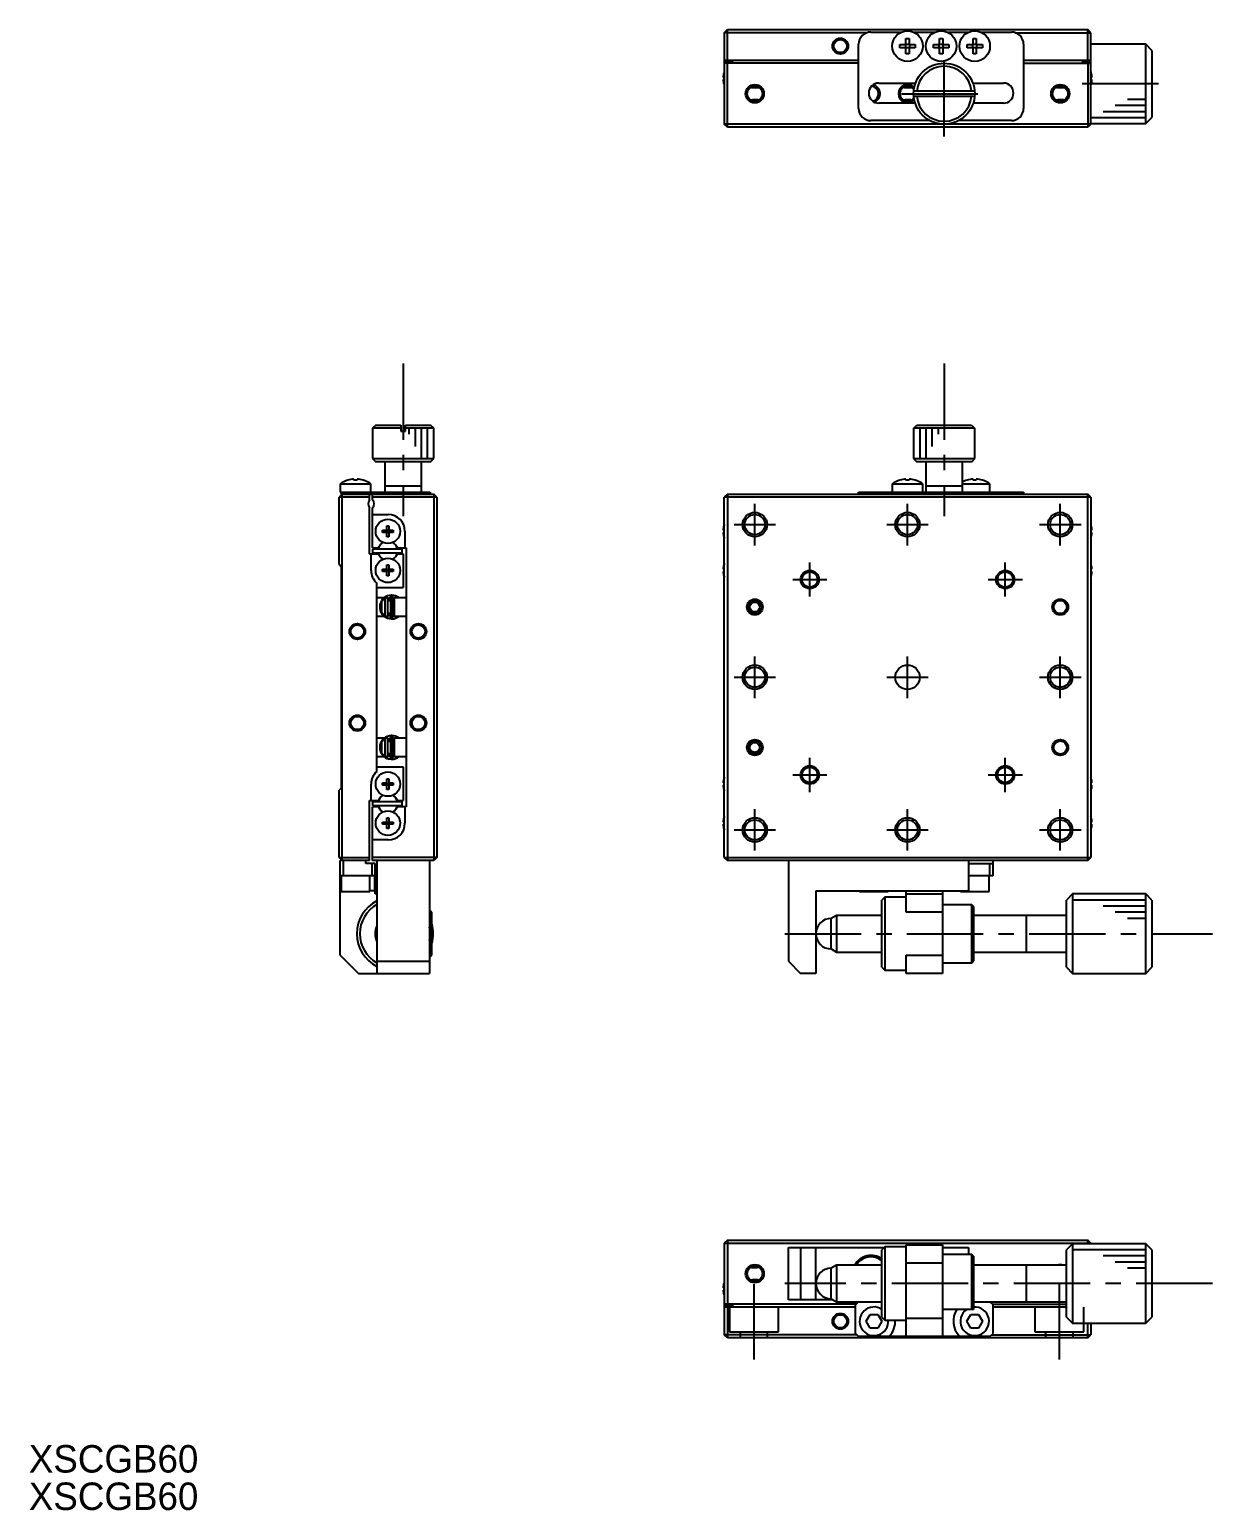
# Model space of a CAD drawing. Extents: x 20 to 388, y -4 to 238.
# Drawn here: x 20.2 to 213.8, y -4.3 to 238.2 of the extents above; entities that cross this region are included whole.
import ezdxf

# ---------------------------------------------------------------- set-up
doc = ezdxf.new("R2010")
doc.units = 0
doc.header["$LTSCALE"] = 10
doc.linetypes.add('CENTER', pattern=[2, 1.25, -0.25, 0.25, -0.25])
doc.linetypes.add('DASHED', pattern=[3.5, 2, -1.5])
doc.layers.get('0').update_dxf_attribs({"linetype": 'CONTINUOUS'})
doc.layers.add('CENTER', color=1, linetype='CENTER')
doc.styles.get("Standard").update_dxf_attribs({"font": 'FGP教科書体NT-M'})

msp = doc.modelspace()

# ---------------------------------------------------------------- linework, layer by layer
at = {"color": 7, "linetype": 'CONTINUOUS'}
for p, q in [((133.943176, 237.686836), (134.443176, 238.186836)), ((133.943176, 237.686836), (133.943176, 222.686836)), ((157.318677, 237.686836), (133.943176, 237.686836)), ((134.443176, 238.186836), (193.443176, 238.186836)), ((134.443176, 233.186836), (134.443176, 238.186836)), ((157.943176, 237.786836), (162.963381, 237.786836)), ((164.922972, 237.786836), (168.463381, 237.786836)), ((170.422972, 237.786836), (173.963381, 237.786836)), ((175.922972, 237.786836), (180.943176, 237.786836)), ((181.567676, 237.686836), (193.943176, 237.686836)), ((193.943176, 237.686836), (193.443176, 238.186836)), ((193.443176, 233.186836), (193.443176, 238.186836)), ((193.943176, 222.686836), (193.943176, 237.686836)), ((155.943176, 225.286836), (155.943176, 235.786836)), ((162.684587, 235.226836), (162.684587, 235.746836)), ((162.684587, 235.746836), (163.683176, 235.746836)), ((163.641801, 235.226836), (163.641801, 235.746836)), ((163.683176, 236.745425), (164.203176, 236.745425)), ((163.683176, 235.746836), (163.683176, 236.745425)), ((163.683176, 235.788211), (164.203176, 235.788211)), ((164.203176, 236.745425), (164.203176, 235.746836)), ((164.203176, 235.746836), (165.201766, 235.746836)), ((164.244551, 235.746836), (164.244551, 235.226836)), ((165.201766, 235.746836), (165.201766, 235.226836)), ((168.184587, 235.226836), (168.184587, 235.746836)), ((168.184587, 235.746836), (169.183176, 235.746836)), ((169.141801, 235.226836), (169.141801, 235.746836)), ((169.183176, 236.745425), (169.703176, 236.745425)), ((169.183176, 235.746836), (169.183176, 236.745425)), ((169.183176, 235.788211), (169.703176, 235.788211)), ((169.703176, 236.745425), (169.703176, 235.746836)), ((169.703176, 235.746836), (170.701766, 235.746836)), ((169.744551, 235.746836), (169.744551, 235.226836)), ((170.701766, 235.746836), (170.701766, 235.226836)), ((173.684587, 235.226836), (173.684587, 235.746836)), ((173.684587, 235.746836), (174.683176, 235.746836)), ((174.641801, 235.226836), (174.641801, 235.746836)), ((174.683176, 236.745425), (175.203176, 236.745425)), ((174.683176, 235.746836), (174.683176, 236.745425)), ((174.683176, 235.788211), (175.203176, 235.788211)), ((175.203176, 236.745425), (175.203176, 235.746836)), ((175.203176, 235.746836), (176.201766, 235.746836)), ((175.244551, 235.746836), (175.244551, 235.226836)), ((176.201766, 235.746836), (176.201766, 235.226836)), ((182.943176, 235.786836), (182.943176, 225.286836)), ((202.943176, 235.786836), (193.943176, 235.786836)), ((203.943176, 234.786836), (202.943176, 235.786836)), ((202.943176, 222.786836), (202.943176, 235.786836)), ((133.943176, 233.186836), (155.943176, 233.186836)), ((135.343176, 232.936836), (133.943176, 232.936836)), ((135.343176, 232.936836), (135.343176, 232.686836)), ((163.683176, 235.226836), (162.684587, 235.226836)), ((163.683176, 234.228246), (163.683176, 235.226836)), ((164.203176, 235.185461), (163.683176, 235.185461)), ((164.203176, 234.228246), (163.683176, 234.228246)), ((164.203176, 235.226836), (164.203176, 234.228246)), ((165.201766, 235.226836), (164.203176, 235.226836)), ((169.183176, 235.226836), (168.184587, 235.226836)), ((169.183176, 234.228246), (169.183176, 235.226836)), ((169.703176, 235.185461), (169.183176, 235.185461)), ((169.703176, 234.228246), (169.183176, 234.228246)), ((169.703176, 235.226836), (169.703176, 234.228246)), ((170.701766, 235.226836), (169.703176, 235.226836)), ((174.683176, 235.226836), (173.684587, 235.226836)), ((174.683176, 234.228246), (174.683176, 235.226836)), ((175.203176, 235.185461), (174.683176, 235.185461)), ((175.203176, 234.228246), (174.683176, 234.228246)), ((175.203176, 235.226836), (175.203176, 234.228246)), ((176.201766, 235.226836), (175.203176, 235.226836)), ((182.943176, 233.186836), (193.943176, 233.186836)), ((193.943176, 232.936836), (192.543176, 232.936836)), ((192.543176, 232.936836), (192.543176, 232.686836)), ((203.943176, 234.786836), (203.943176, 223.786836)), ((133.869032, 231.075452), (133.873655, 231.073197)), ((155.943176, 232.686836), (133.943176, 232.686836)), ((134.443176, 222.186836), (134.443176, 232.686836)), ((182.943176, 232.686836), (193.943176, 232.686836)), ((193.443176, 232.686836), (193.443176, 222.186836)), ((194.012698, 231.073197), (194.01732, 231.075452)), ((133.753317, 230.366836), (133.873655, 230.366836)), ((133.873655, 230.006836), (133.753317, 230.006836)), ((133.873655, 229.300474), (133.869032, 229.29822)), ((133.873655, 230.366836), (133.873655, 230.006836)), ((138.398173, 228.700165), (138.25579, 228.730867)), ((159.243176, 229.436836), (165.259428, 229.436836)), ((163.398173, 228.700165), (163.25579, 228.730867)), ((174.927151, 228.086836), (164.959202, 228.086836)), ((174.626925, 229.436836), (179.643176, 229.436836)), ((188.398173, 228.700165), (188.25579, 228.730867)), ((194.012698, 230.366836), (194.133035, 230.366836)), ((194.012698, 230.006836), (194.012698, 230.366836)), ((194.133035, 230.006836), (194.012698, 230.006836)), ((194.01732, 229.29822), (194.012698, 229.300474)), ((139.48818, 226.673507), (139.630563, 226.642805)), ((165.189494, 226.136836), (159.243176, 226.136836)), ((164.48818, 226.673507), (164.630563, 226.642805)), ((164.959202, 227.286836), (174.927151, 227.286836)), ((179.643176, 226.136836), (174.696859, 226.136836)), ((189.48818, 226.673507), (189.630563, 226.642805)), ((167.568308, 223.286836), (157.943176, 223.286836)), ((180.943176, 223.286836), (172.318045, 223.286836)), ((202.943176, 222.786836), (203.943176, 223.786836)), ((134.443176, 222.186836), (133.943176, 222.686836)), ((193.943176, 222.686836), (133.943176, 222.686836)), ((193.443176, 222.186836), (134.443176, 222.186836)), ((193.943176, 222.686836), (193.443176, 222.186836)), ((193.943176, 222.786836), (202.943176, 222.786836)), ((76.873107, 173.420011), (76.373107, 172.920011)), ((80.973107, 172.920011), (76.373107, 172.920011)), ((76.373107, 172.920011), (76.373107, 167.920011)), ((76.873107, 173.420011), (80.973107, 173.420011)), ((80.973107, 173.420011), (80.973107, 172.420011)), ((80.973107, 172.420011), (81.773107, 172.420011)), ((81.773107, 173.420011), (85.873107, 173.420011)), ((81.773107, 172.420011), (81.773107, 173.420011)), ((86.373107, 172.920011), (81.773107, 172.920011)), ((86.373107, 172.920011), (85.873107, 173.420011)), ((86.373107, 167.920011), (86.373107, 172.920011)), ((164.943176, 172.420011), (164.959202, 172.420011)), ((164.943176, 172.420011), (164.943176, 167.920011)), ((164.959202, 172.920011), (165.460989, 173.420011)), ((164.959202, 172.420011), (164.959202, 172.920011)), ((174.927151, 172.920011), (164.959202, 172.920011)), ((165.460989, 173.420011), (174.425363, 173.420011)), ((174.425363, 173.420011), (174.927151, 172.920011)), ((174.927151, 172.920011), (174.927151, 172.420011)), ((174.927151, 172.420011), (174.943176, 172.420011)), ((174.943176, 167.920011), (174.943176, 172.420011)), ((76.373107, 167.920011), (86.373107, 167.920011)), ((76.373107, 167.920011), (76.873107, 167.420011)), ((85.873107, 167.420011), (76.873107, 167.420011)), ((78.373107, 167.420011), (78.373107, 162.420011)), ((84.373107, 162.420011), (84.373107, 167.420011)), ((85.873107, 167.420011), (86.373107, 167.920011)), ((164.943176, 167.920011), (174.943176, 167.920011)), ((164.943176, 167.920011), (165.443176, 167.420011)), ((174.443176, 167.420011), (165.443176, 167.420011)), ((166.943176, 167.420011), (166.943176, 162.420011)), ((172.943176, 162.420011), (172.943176, 167.420011)), ((174.443176, 167.420011), (174.943176, 167.920011)), ((71.073107, 163.811668), (76.073107, 163.811668)), ((71.073107, 163.811668), (71.073107, 162.420011)), ((72.314517, 164.382591), (72.311174, 164.389446)), ((73.313107, 164.382591), (73.313107, 164.554963)), ((73.833107, 164.382591), (73.313107, 164.382591)), ((73.833107, 164.554963), (73.833107, 164.382591)), ((74.835039, 164.389446), (74.831696, 164.382591)), ((76.073107, 162.420011), (76.073107, 163.811668)), ((84.373107, 163.420011), (78.373107, 163.420011)), ((161.443176, 163.811668), (166.443176, 163.811668)), ((161.443176, 163.811668), (161.443176, 162.420011)), ((162.684587, 164.382591), (162.681243, 164.389446)), ((163.683176, 164.382591), (163.683176, 164.554963)), ((164.203176, 164.382591), (163.683176, 164.382591)), ((164.203176, 164.554963), (164.203176, 164.382591)), ((165.205109, 164.389446), (165.201766, 164.382591)), ((166.443176, 162.420011), (166.443176, 163.811668)), ((172.943176, 163.420011), (166.943176, 163.420011)), ((172.943176, 163.811668), (177.443176, 163.811668)), ((173.684587, 164.382591), (173.681243, 164.389446)), ((174.683176, 164.382591), (174.683176, 164.554963)), ((175.203176, 164.382591), (174.683176, 164.382591)), ((175.203176, 164.554963), (175.203176, 164.382591)), ((176.205109, 164.389446), (176.201766, 164.382591)), ((177.443176, 162.420011), (177.443176, 163.811668)), ((71.373107, 162.120011), (70.873107, 161.620011)), ((70.873107, 150.620011), (70.873107, 161.620011)), ((75.873107, 161.620011), (70.873107, 161.620011)), ((71.073107, 162.420011), (85.773107, 162.420011)), ((71.273107, 162.120011), (71.273107, 162.420011)), ((71.273107, 162.120011), (86.373107, 162.120011)), ((71.373107, 102.120011), (71.373107, 162.120011)), ((75.873107, 161.181448), (75.873107, 162.120011)), ((76.373107, 161.181448), (76.373107, 162.120011)), ((86.873107, 161.620011), (76.373107, 161.620011)), ((85.773107, 162.420011), (85.773107, 162.120011)), ((86.873107, 161.620011), (86.373107, 162.120011)), ((86.373107, 162.120011), (86.373107, 102.120011)), ((86.873107, 161.620011), (86.873107, 102.620011)), ((134.443176, 162.120011), (133.943176, 161.620011)), ((133.943176, 102.620011), (133.943176, 161.620011)), ((193.943176, 161.620011), (133.943176, 161.620011)), ((134.443176, 162.120011), (193.443176, 162.120011)), ((134.443176, 162.120011), (134.443176, 102.120011)), ((155.943176, 162.120011), (155.943176, 162.420011)), ((155.943176, 162.420011), (182.943176, 162.420011)), ((182.943176, 162.420011), (182.943176, 162.120011)), ((193.943176, 161.620011), (193.443176, 162.120011)), ((193.443176, 102.120011), (193.443176, 162.120011)), ((193.943176, 161.620011), (193.943176, 102.620011)), ((75.873107, 152.320011), (75.873107, 159.858573)), ((76.373107, 153.320011), (76.373107, 159.858573)), ((76.373107, 158.770011), (78.923107, 158.770011)), ((77.986745, 156.200011), (78.693107, 156.200011)), ((77.986745, 155.840011), (77.986745, 156.200011)), ((78.693107, 155.840011), (77.986745, 155.840011)), ((78.693107, 156.906372), (79.053107, 156.906372)), ((78.693107, 156.200011), (78.693107, 156.906372)), ((78.703479, 156.189638), (78.693107, 156.200011)), ((78.703479, 155.850383), (78.693107, 155.840011)), ((78.693107, 155.133649), (78.693107, 155.840011)), ((78.703479, 156.189638), (79.042734, 156.189638)), ((78.703479, 155.850383), (78.703479, 156.189638)), ((79.042734, 155.850383), (78.703479, 155.850383)), ((79.042734, 156.189638), (79.053107, 156.200011)), ((79.042734, 156.189638), (79.042734, 155.850383)), ((79.042734, 155.850383), (79.053107, 155.840011)), ((79.053107, 156.906372), (79.053107, 156.200011)), ((79.053107, 156.200011), (79.759468, 156.200011)), ((79.759468, 155.840011), (79.053107, 155.840011)), ((79.053107, 155.840011), (79.053107, 155.133649)), ((79.759468, 156.200011), (79.759468, 155.840011)), ((81.673107, 156.020011), (81.673107, 153.320011)), ((133.753317, 156.200011), (133.873655, 156.200011)), ((133.873655, 155.840011), (133.753317, 155.840011)), ((133.869032, 156.908626), (133.873655, 156.906372)), ((133.873655, 156.200011), (133.873655, 155.840011)), ((194.012698, 156.906372), (194.01732, 156.908626)), ((194.012698, 155.840011), (194.012698, 156.200011)), ((194.012698, 156.200011), (194.133035, 156.200011)), ((194.133035, 155.840011), (194.012698, 155.840011)), ((76.373107, 153.320011), (77.322301, 153.320011)), ((81.173107, 153.120011), (76.373107, 153.120011)), ((76.373107, 153.120011), (76.373107, 152.520011)), ((77.322301, 153.320011), (77.472467, 153.580106)), ((79.053107, 155.133649), (78.693107, 155.133649)), ((80.273746, 153.580106), (80.423912, 153.320011)), ((80.423912, 153.320011), (81.873107, 153.320011)), ((81.173107, 153.120011), (81.173107, 152.520011)), ((81.873107, 153.320011), (81.873107, 110.920011)), ((133.873655, 155.133649), (133.869032, 155.131395)), ((194.01732, 155.131395), (194.012698, 155.133649)), ((70.873107, 150.620011), (71.223107, 150.270011)), ((75.873107, 152.320011), (77.322301, 152.320011)), ((76.123107, 149.620011), (76.123107, 152.320011)), ((76.373107, 152.520011), (81.173107, 152.520011)), ((77.472467, 152.059915), (77.322301, 152.320011)), ((78.693107, 150.506372), (79.053107, 150.506372)), ((78.693107, 149.800011), (78.693107, 150.506372)), ((79.053107, 150.506372), (79.053107, 149.800011)), ((80.423912, 152.320011), (80.273746, 152.059915)), ((80.423912, 152.320011), (81.373107, 152.320011)), ((81.373107, 152.320011), (81.373107, 146.820011)), ((133.869032, 150.508626), (133.873655, 150.506372)), ((194.012698, 150.506372), (194.01732, 150.508626)), ((71.223107, 150.270011), (71.223107, 113.970011)), ((77.986745, 149.800011), (78.693107, 149.800011)), ((77.986745, 149.440011), (77.986745, 149.800011)), ((78.693107, 149.440011), (77.986745, 149.440011)), ((78.703479, 149.789638), (78.693107, 149.800011)), ((78.703479, 149.450383), (78.693107, 149.440011)), ((78.693107, 148.733649), (78.693107, 149.440011)), ((79.053107, 148.733649), (78.693107, 148.733649)), ((78.703479, 149.789638), (79.042734, 149.789638)), ((78.703479, 149.450383), (78.703479, 149.789638)), ((79.042734, 149.450383), (78.703479, 149.450383)), ((79.042734, 149.789638), (79.053107, 149.800011)), ((79.042734, 149.789638), (79.042734, 149.450383)), ((79.042734, 149.450383), (79.053107, 149.440011)), ((79.053107, 149.800011), (79.759468, 149.800011)), ((79.759468, 149.440011), (79.053107, 149.440011)), ((79.053107, 149.440011), (79.053107, 148.733649)), ((79.759468, 149.800011), (79.759468, 149.440011)), ((133.753317, 149.800011), (133.873655, 149.800011)), ((133.873655, 149.440011), (133.753317, 149.440011)), ((133.873655, 148.733649), (133.869032, 148.731395)), ((133.873655, 149.800011), (133.873655, 149.440011)), ((194.012698, 149.440011), (194.012698, 149.800011)), ((194.012698, 149.800011), (194.133035, 149.800011)), ((194.133035, 149.440011), (194.012698, 149.440011)), ((194.01732, 148.731395), (194.012698, 148.733649)), ((77.073107, 116.699073), (77.073107, 147.540948)), ((77.073107, 146.820011), (81.373107, 146.820011)), ((78.236861, 145.120011), (77.073107, 145.120011)), ((77.873107, 144.536526), (78.373107, 145.065694)), ((77.873107, 142.703495), (77.873107, 144.536526)), ((78.873107, 145.120011), (78.373107, 145.120011)), ((78.373107, 145.120011), (78.373107, 142.120011)), ((78.70902, 145.407592), (78.691029, 145.399792)), ((78.703268, 145.40423), (78.699919, 145.403673)), ((78.765461, 145.429832), (78.708575, 145.40845)), ((78.861811, 145.049816), (78.876356, 145.055582)), ((78.872949, 145.05522), (79.278064, 145.163699)), ((78.873107, 142.120011), (78.873107, 145.120011)), ((79.278107, 144.620011), (78.873107, 144.620011)), ((78.876356, 145.055582), (78.890617, 145.060397)), ((78.890617, 145.060397), (78.90511, 145.064483)), ((78.90511, 145.064483), (78.919796, 145.067826)), ((78.919796, 145.067826), (78.934638, 145.070417)), ((78.934638, 145.070417), (78.949597, 145.072247)), ((78.949597, 145.072247), (78.964633, 145.073311)), ((78.964633, 145.073311), (78.979707, 145.073605)), ((78.979707, 145.073605), (78.994779, 145.073128)), ((78.994779, 145.073128), (79.009809, 145.071882)), ((79.009809, 145.071882), (79.024757, 145.069869)), ((79.024757, 145.069869), (79.039583, 145.067096)), ((79.039583, 145.067096), (79.054249, 145.06357)), ((79.054249, 145.06357), (79.068717, 145.059302)), ((79.068717, 145.059302), (79.082948, 145.054304)), ((79.073107, 144.620011), (79.073107, 145.058195)), ((79.082948, 145.054304), (79.096906, 145.04859)), ((79.096906, 145.04859), (79.110555, 145.042178)), ((79.110555, 145.042178), (79.12386, 145.035084)), ((79.12386, 145.035084), (79.136789, 145.02733)), ((79.136789, 145.02733), (79.149309, 145.018937)), ((79.149309, 145.018937), (79.161391, 145.009927)), ((79.161391, 145.009927), (79.173003, 145.000326)), ((79.173003, 145.000326), (79.18412, 144.99016)), ((79.18412, 144.99016), (79.194715, 144.979455)), ((79.194715, 144.979455), (79.204763, 144.968239)), ((79.204763, 144.968239), (79.214242, 144.956542)), ((79.214242, 144.956542), (79.22313, 144.944394)), ((79.22313, 144.944394), (79.231407, 144.931825)), ((79.231407, 144.931825), (79.239054, 144.918867)), ((79.239054, 144.918867), (79.246056, 144.905553)), ((79.246056, 144.905553), (79.252397, 144.891914)), ((79.252397, 144.891914), (79.258064, 144.877984)), ((79.258064, 144.877984), (79.263044, 144.863798)), ((79.263044, 144.863798), (79.267327, 144.849388)), ((79.267327, 144.849388), (79.270904, 144.83479)), ((79.270904, 144.83479), (79.273768, 144.820038)), ((79.273768, 144.820038), (79.275913, 144.805166)), ((79.275913, 144.805166), (79.277335, 144.790211)), ((79.277335, 144.790211), (79.278031, 144.775206)), ((79.278031, 144.775206), (79.278107, 144.768511)), ((79.278107, 145.370011), (79.278107, 141.870011)), ((79.668107, 141.870011), (79.668107, 145.370011)), ((79.873107, 144.620011), (79.668107, 144.620011)), ((79.668162, 145.163376), (79.873353, 145.123379)), ((79.873107, 145.120011), (79.873107, 142.120011)), ((81.873107, 145.120011), (79.873107, 145.120011)), ((79.873353, 145.123379), (79.88554, 145.120096)), ((77.073107, 142.120011), (78.236491, 142.120011)), ((78.373107, 142.174327), (77.873107, 142.703495)), ((78.373107, 142.120011), (78.873107, 142.120011)), ((78.679415, 141.845381), (78.700289, 141.836199)), ((78.699709, 141.836392), (78.767411, 142.05981)), ((78.70519, 141.847558), (78.704986, 141.842014)), ((78.704986, 141.842014), (78.705315, 141.837592)), ((78.705927, 141.85419), (78.70519, 141.847558)), ((78.705315, 141.837592), (78.705807, 141.83536)), ((78.705807, 141.83536), (78.707846, 141.831994)), ((78.70719, 141.861863), (78.705927, 141.85419)), ((78.708973, 141.870528), (78.70719, 141.861863)), ((78.707846, 141.831994), (78.708575, 141.831571)), ((78.708575, 141.831571), (78.738742, 141.819517)), ((78.711263, 141.880126), (78.708973, 141.870528)), ((78.714044, 141.890595), (78.711263, 141.880126)), ((78.717299, 141.901863), (78.714044, 141.890595)), ((78.721005, 141.913857), (78.717299, 141.901863)), ((78.725139, 141.926496), (78.721005, 141.913857)), ((78.729671, 141.939697), (78.725139, 141.926496)), ((78.734574, 141.953371), (78.729671, 141.939697)), ((78.739813, 141.967428), (78.734574, 141.953371)), ((78.738742, 141.819517), (78.771162, 141.808358)), ((78.745353, 141.981774), (78.739813, 141.967428)), ((78.751159, 141.996313), (78.745353, 141.981774)), ((78.757191, 142.01095), (78.751159, 141.996313)), ((78.76341, 142.025586), (78.757191, 142.01095)), ((78.75806, 141.812314), (79.445514, 141.676355)), ((78.769773, 142.040124), (78.76341, 142.025586)), ((78.767411, 142.05981), (78.797601, 142.120012)), ((78.776239, 142.054468), (78.769773, 142.040124)), ((78.771162, 141.808358), (78.804089, 141.798835)), ((78.782765, 142.068522), (78.776239, 142.054468)), ((78.789306, 142.082192), (78.782765, 142.068522)), ((78.79582, 142.095388), (78.789306, 142.082192)), ((78.802264, 142.108023), (78.79582, 142.095388)), ((78.808594, 142.120011), (78.802264, 142.108023)), ((78.804089, 141.798835), (78.83744, 141.790972)), ((78.83744, 141.790972), (78.871135, 141.784787)), ((78.859756, 142.190045), (78.847467, 142.195372)), ((78.870132, 142.186798), (78.861811, 142.190205)), ((78.884311, 142.181654), (78.870132, 142.186798)), ((78.871135, 141.784787), (78.90509, 141.780294)), ((78.873107, 142.620011), (79.278107, 142.620011)), ((78.898734, 142.177237), (78.884311, 142.181654)), ((78.913364, 142.173562), (78.898734, 142.177237)), ((78.90509, 141.780294), (78.939222, 141.777505)), ((78.928161, 142.170639), (78.913364, 142.173562)), ((78.943086, 142.168475), (78.928161, 142.170639)), ((78.939222, 141.777505), (78.973448, 141.776425)), ((78.958101, 142.167077), (78.943086, 142.168475)), ((78.973166, 142.166449), (78.958101, 142.167077)), ((78.988239, 142.166591), (78.973166, 142.166449)), ((78.973448, 141.776425), (79.007684, 141.777057)), ((79.003283, 142.167503), (78.988239, 142.166591)), ((79.018256, 142.169181), (79.003283, 142.167503)), ((79.007684, 141.777057), (79.041847, 141.7794)), ((79.03312, 142.17162), (79.018256, 142.169181)), ((79.047836, 142.174812), (79.03312, 142.17162)), ((79.041847, 141.7794), (79.075853, 141.783447)), ((79.062366, 142.178747), (79.047836, 142.174812)), ((79.076673, 142.183413), (79.062366, 142.178747)), ((79.073107, 142.181816), (79.073107, 142.620011)), ((79.075853, 141.783447), (79.109619, 141.789189)), ((79.09072, 142.188797), (79.076673, 142.183413)), ((79.104473, 142.194882), (79.09072, 142.188797)), ((79.117897, 142.201651), (79.104473, 142.194882)), ((79.109619, 141.789189), (79.143063, 141.796611)), ((79.13096, 142.209085), (79.117897, 142.201651)), ((79.143629, 142.217163), (79.13096, 142.209085)), ((79.143063, 141.796611), (79.176103, 141.805697)), ((79.155875, 142.225863), (79.143629, 142.217163)), ((79.167668, 142.235162), (79.155875, 142.225863)), ((79.178981, 142.245035), (79.167668, 142.235162)), ((79.176103, 141.805697), (79.208658, 141.816424)), ((79.189788, 142.255455), (79.178981, 142.245035)), ((79.200064, 142.266397), (79.189788, 142.255455)), ((79.209785, 142.277831), (79.200064, 142.266397)), ((79.208658, 141.816424), (79.240648, 141.828766)), ((79.21893, 142.28973), (79.209785, 142.277831)), ((79.227479, 142.302064), (79.21893, 142.28973)), ((79.235412, 142.314801), (79.227479, 142.302064)), ((79.242712, 142.327912), (79.235412, 142.314801)), ((79.240648, 141.828766), (79.271995, 141.842694)), ((79.249363, 142.341363), (79.242712, 142.327912)), ((79.255351, 142.355124), (79.249363, 142.341363)), ((79.260662, 142.369161), (79.255351, 142.355124)), ((79.265284, 142.38344), (79.260662, 142.369161)), ((79.269209, 142.397928), (79.265284, 142.38344)), ((79.272426, 142.412592), (79.269209, 142.397928)), ((79.271995, 141.842694), (79.279654, 141.846386)), ((79.274929, 142.427395), (79.272426, 142.412592)), ((79.276713, 142.442305), (79.274929, 142.427395)), ((79.277773, 142.457284), (79.276713, 142.442305)), ((79.278107, 142.47151), (79.277773, 142.457284)), ((79.668107, 142.620011), (79.873107, 142.620011)), ((79.884697, 142.11888), (79.66813, 142.076328)), ((79.873107, 142.120011), (81.873107, 142.120011)), ((78.236861, 122.120011), (77.073107, 122.120011)), ((77.873107, 121.536526), (78.373107, 122.065694)), ((77.873107, 119.703495), (77.873107, 121.536526)), ((78.873107, 122.120011), (78.373107, 122.120011)), ((78.373107, 122.120011), (78.373107, 119.120011)), ((78.70902, 122.407592), (78.691029, 122.399792)), ((78.703268, 122.40423), (78.699919, 122.403673)), ((78.765461, 122.429832), (78.708575, 122.40845)), ((78.861811, 122.049816), (78.876356, 122.055582)), ((78.872949, 122.05522), (79.278064, 122.163699)), ((78.873107, 119.120011), (78.873107, 122.120011)), ((79.278107, 121.620011), (78.873107, 121.620011)), ((78.876356, 122.055582), (78.890617, 122.060397)), ((78.890617, 122.060397), (78.90511, 122.064483)), ((78.90511, 122.064483), (78.919796, 122.067826)), ((78.919796, 122.067826), (78.934638, 122.070417)), ((78.934638, 122.070417), (78.949597, 122.072247)), ((78.949597, 122.072247), (78.964633, 122.073311)), ((78.964633, 122.073311), (78.979707, 122.073605)), ((78.979707, 122.073605), (78.994779, 122.073128)), ((78.994779, 122.073128), (79.009809, 122.071882)), ((79.009809, 122.071882), (79.024757, 122.069869)), ((79.024757, 122.069869), (79.039583, 122.067096)), ((79.039583, 122.067096), (79.054249, 122.06357)), ((79.054249, 122.06357), (79.068717, 122.059302)), ((79.068717, 122.059302), (79.082948, 122.054304)), ((79.073107, 121.620011), (79.073107, 122.058195)), ((79.082948, 122.054304), (79.096906, 122.04859)), ((79.096906, 122.04859), (79.110555, 122.042178)), ((79.110555, 122.042178), (79.12386, 122.035084)), ((79.12386, 122.035084), (79.136789, 122.02733)), ((79.136789, 122.02733), (79.149309, 122.018937)), ((79.149309, 122.018937), (79.161391, 122.009927)), ((79.161391, 122.009927), (79.173003, 122.000326)), ((79.173003, 122.000326), (79.18412, 121.99016)), ((79.18412, 121.99016), (79.194715, 121.979455)), ((79.194715, 121.979455), (79.204763, 121.968239)), ((79.204763, 121.968239), (79.214242, 121.956542)), ((79.214242, 121.956542), (79.22313, 121.944394)), ((79.22313, 121.944394), (79.231407, 121.931825)), ((79.231407, 121.931825), (79.239054, 121.918867)), ((79.239054, 121.918867), (79.246056, 121.905553)), ((79.246056, 121.905553), (79.252397, 121.891914)), ((79.252397, 121.891914), (79.258064, 121.877984)), ((79.258064, 121.877984), (79.263044, 121.863798)), ((79.263044, 121.863798), (79.267327, 121.849388)), ((79.267327, 121.849388), (79.270904, 121.83479)), ((79.270904, 121.83479), (79.273768, 121.820038)), ((79.273768, 121.820038), (79.275913, 121.805166)), ((79.275913, 121.805166), (79.277335, 121.790211)), ((79.277335, 121.790211), (79.278031, 121.775206)), ((79.278031, 121.775206), (79.278107, 121.768511)), ((79.278107, 122.370011), (79.278107, 118.870011)), ((79.668107, 118.870011), (79.668107, 122.370011)), ((79.873107, 121.620011), (79.668107, 121.620011)), ((79.668162, 122.163376), (79.873353, 122.123379)), ((79.873107, 122.120011), (79.873107, 119.120011)), ((81.873107, 122.120011), (79.873107, 122.120011)), ((79.873353, 122.123379), (79.88554, 122.120096)), ((77.073107, 119.120011), (78.236491, 119.120011)), ((78.373107, 119.174327), (77.873107, 119.703495)), ((78.373107, 119.120011), (78.873107, 119.120011)), ((78.679415, 118.845381), (78.706409, 118.833564)), ((78.699709, 118.836392), (78.767411, 119.05981)), ((78.70519, 118.847558), (78.704986, 118.842014)), ((78.704986, 118.842014), (78.705315, 118.837592)), ((78.705927, 118.85419), (78.70519, 118.847558)), ((78.705315, 118.837592), (78.705807, 118.83536)), ((78.705807, 118.83536), (78.707846, 118.831994)), ((78.70719, 118.861863), (78.705927, 118.85419)), ((78.708973, 118.870528), (78.70719, 118.861863)), ((78.711263, 118.880126), (78.708973, 118.870528)), ((78.714044, 118.890595), (78.711263, 118.880126)), ((78.717299, 118.901863), (78.714044, 118.890595)), ((78.721005, 118.913857), (78.717299, 118.901863)), ((78.725139, 118.926496), (78.721005, 118.913857)), ((78.729671, 118.939697), (78.725139, 118.926496)), ((78.734574, 118.953371), (78.729671, 118.939697)), ((78.739813, 118.967428), (78.734574, 118.953371)), ((78.745353, 118.981774), (78.739813, 118.967428)), ((78.751159, 118.996313), (78.745353, 118.981774)), ((78.757191, 119.01095), (78.751159, 118.996313)), ((78.76341, 119.025586), (78.757191, 119.01095)), ((78.769773, 119.040124), (78.76341, 119.025586)), ((78.767411, 119.05981), (78.797601, 119.120012)), ((78.776239, 119.054468), (78.769773, 119.040124)), ((78.782765, 119.068522), (78.776239, 119.054468)), ((78.789306, 119.082192), (78.782765, 119.068522)), ((78.79582, 119.095388), (78.789306, 119.082192)), ((78.802264, 119.108023), (78.79582, 119.095388)), ((78.808594, 119.120011), (78.802264, 119.108023)), ((78.859756, 119.190045), (78.847467, 119.195372)), ((78.870132, 119.186798), (78.861811, 119.190205)), ((78.884311, 119.181654), (78.870132, 119.186798)), ((78.873107, 119.620011), (79.278107, 119.620011)), ((78.898734, 119.177237), (78.884311, 119.181654)), ((78.913364, 119.173562), (78.898734, 119.177237)), ((78.928161, 119.170639), (78.913364, 119.173562)), ((78.943086, 119.168475), (78.928161, 119.170639)), ((78.958101, 119.167077), (78.943086, 119.168475)), ((78.973166, 119.166449), (78.958101, 119.167077)), ((78.988239, 119.166591), (78.973166, 119.166449)), ((79.003283, 119.167503), (78.988239, 119.166591)), ((79.018256, 119.169181), (79.003283, 119.167503)), ((79.03312, 119.17162), (79.018256, 119.169181)), ((79.047836, 119.174812), (79.03312, 119.17162)), ((79.062366, 119.178747), (79.047836, 119.174812)), ((79.076673, 119.183413), (79.062366, 119.178747)), ((79.073107, 119.181816), (79.073107, 119.620011)), ((79.09072, 119.188797), (79.076673, 119.183413)), ((79.104473, 119.194882), (79.09072, 119.188797)), ((79.117897, 119.201651), (79.104473, 119.194882)), ((79.13096, 119.209085), (79.117897, 119.201651)), ((79.143629, 119.217163), (79.13096, 119.209085)), ((79.155875, 119.225863), (79.143629, 119.217163)), ((79.167668, 119.235162), (79.155875, 119.225863)), ((79.178981, 119.245035), (79.167668, 119.235162)), ((79.189788, 119.255455), (79.178981, 119.245035)), ((79.200064, 119.266397), (79.189788, 119.255455)), ((79.209785, 119.277831), (79.200064, 119.266397)), ((79.21893, 119.28973), (79.209785, 119.277831)), ((79.227479, 119.302064), (79.21893, 119.28973)), ((79.235412, 119.314801), (79.227479, 119.302064)), ((79.242712, 119.327912), (79.235412, 119.314801)), ((79.240648, 118.828766), (79.271995, 118.842694)), ((79.249363, 119.341363), (79.242712, 119.327912)), ((79.255351, 119.355124), (79.249363, 119.341363)), ((79.260662, 119.369161), (79.255351, 119.355124)), ((79.265284, 119.38344), (79.260662, 119.369161)), ((79.269209, 119.397928), (79.265284, 119.38344)), ((79.272426, 119.412592), (79.269209, 119.397928)), ((79.271995, 118.842694), (79.279654, 118.846386)), ((79.274929, 119.427395), (79.272426, 119.412592)), ((79.276713, 119.442305), (79.274929, 119.427395)), ((79.277773, 119.457284), (79.276713, 119.442305)), ((79.278107, 119.47151), (79.277773, 119.457284)), ((79.668107, 119.620011), (79.873107, 119.620011)), ((79.884697, 119.11888), (79.66813, 119.076328)), ((79.873107, 119.120011), (81.873107, 119.120011)), ((77.073107, 117.420011), (81.373107, 117.420011)), ((78.707846, 118.831994), (78.708575, 118.831571)), ((78.708575, 118.831571), (78.738742, 118.819517)), ((78.738742, 118.819517), (78.771162, 118.808358)), ((78.75806, 118.812314), (79.445514, 118.676355)), ((78.771162, 118.808358), (78.804089, 118.798835)), ((78.804089, 118.798835), (78.83744, 118.790972)), ((78.83744, 118.790972), (78.871135, 118.784787)), ((78.871135, 118.784787), (78.90509, 118.780294)), ((78.90509, 118.780294), (78.939222, 118.777505)), ((78.939222, 118.777505), (78.973448, 118.776425)), ((78.973448, 118.776425), (79.007684, 118.777057)), ((79.007684, 118.777057), (79.041847, 118.7794)), ((79.041847, 118.7794), (79.075853, 118.783447)), ((79.075853, 118.783447), (79.109619, 118.789189)), ((79.109619, 118.789189), (79.143063, 118.796611)), ((79.143063, 118.796611), (79.176103, 118.805697)), ((79.176103, 118.805697), (79.208658, 118.816424)), ((79.208658, 118.816424), (79.240648, 118.828766)), ((81.373107, 117.420011), (81.373107, 111.920011)), ((76.123107, 111.920011), (76.123107, 114.620011)), ((77.986745, 114.800011), (78.693107, 114.800011)), ((77.986745, 114.440011), (77.986745, 114.800011)), ((78.693107, 114.440011), (77.986745, 114.440011)), ((78.693107, 115.506372), (79.053107, 115.506372)), ((78.693107, 114.800011), (78.693107, 115.506372)), ((78.703479, 114.789638), (78.693107, 114.800011)), ((78.703479, 114.450383), (78.693107, 114.440011)), ((78.693107, 113.733649), (78.693107, 114.440011)), ((78.703479, 114.789638), (79.042734, 114.789638)), ((78.703479, 114.450383), (78.703479, 114.789638)), ((79.042734, 114.450383), (78.703479, 114.450383)), ((79.042734, 114.789638), (79.053107, 114.800011)), ((79.042734, 114.789638), (79.042734, 114.450383)), ((79.042734, 114.450383), (79.053107, 114.440011)), ((79.053107, 115.506372), (79.053107, 114.800011)), ((79.053107, 114.800011), (79.759468, 114.800011)), ((79.759468, 114.440011), (79.053107, 114.440011)), ((79.053107, 114.440011), (79.053107, 113.733649)), ((79.759468, 114.800011), (79.759468, 114.440011)), ((133.753317, 114.800011), (133.873655, 114.800011)), ((133.873655, 114.440011), (133.753317, 114.440011)), ((133.869032, 115.508626), (133.873655, 115.506372)), ((133.873655, 114.800011), (133.873655, 114.440011)), ((194.012698, 115.506372), (194.01732, 115.508626)), ((194.012698, 114.440011), (194.012698, 114.800011)), ((194.012698, 114.800011), (194.133035, 114.800011)), ((194.133035, 114.440011), (194.012698, 114.440011)), ((71.223107, 113.970011), (70.873107, 113.620011)), ((70.873107, 102.620011), (70.873107, 113.620011)), ((75.873107, 111.920011), (77.322301, 111.920011)), ((75.873107, 102.120011), (75.873107, 111.920011)), ((81.173107, 111.720011), (76.373107, 111.720011)), ((76.373107, 111.720011), (76.373107, 111.120011)), ((77.472467, 112.180106), (77.322301, 111.920011)), ((79.053107, 113.733649), (78.693107, 113.733649)), ((80.423912, 111.920011), (80.273746, 112.180106)), ((80.423912, 111.920011), (81.373107, 111.920011)), ((81.173107, 111.720011), (81.173107, 111.120011)), ((133.873655, 113.733649), (133.869032, 113.731395)), ((194.01732, 113.731395), (194.012698, 113.733649)), ((76.373107, 111.120011), (81.173107, 111.120011)), ((77.322301, 110.920011), (76.373107, 110.920011)), ((76.373107, 102.120011), (76.373107, 110.920011)), ((77.322301, 110.920011), (77.472467, 110.659915)), ((80.273746, 110.659915), (80.423912, 110.920011)), ((81.873107, 110.920011), (80.423912, 110.920011)), ((81.673107, 110.920011), (81.673107, 108.220011)), ((77.986745, 108.400011), (78.693107, 108.400011)), ((77.986745, 108.040011), (77.986745, 108.400011)), ((78.693107, 108.040011), (77.986745, 108.040011)), ((78.693107, 109.106372), (79.053107, 109.106372)), ((78.693107, 108.400011), (78.693107, 109.106372)), ((78.703479, 108.389638), (78.693107, 108.400011)), ((78.703479, 108.050383), (78.693107, 108.040011)), ((78.693107, 107.333649), (78.693107, 108.040011)), ((79.053107, 107.333649), (78.693107, 107.333649)), ((78.703479, 108.389638), (79.042734, 108.389638)), ((78.703479, 108.050383), (78.703479, 108.389638)), ((79.042734, 108.050383), (78.703479, 108.050383)), ((79.042734, 108.389638), (79.053107, 108.400011)), ((79.042734, 108.389638), (79.042734, 108.050383)), ((79.042734, 108.050383), (79.053107, 108.040011)), ((79.053107, 109.106372), (79.053107, 108.400011)), ((79.053107, 108.400011), (79.759468, 108.400011)), ((79.759468, 108.040011), (79.053107, 108.040011)), ((79.053107, 108.040011), (79.053107, 107.333649)), ((79.759468, 108.400011), (79.759468, 108.040011)), ((133.753317, 108.400011), (133.873655, 108.400011)), ((133.873655, 108.040011), (133.753317, 108.040011)), ((133.869032, 109.108626), (133.873655, 109.106372)), ((133.873655, 107.333649), (133.869032, 107.331395)), ((133.873655, 108.400011), (133.873655, 108.040011)), ((194.012698, 109.106372), (194.01732, 109.108626)), ((194.012698, 108.040011), (194.012698, 108.400011)), ((194.012698, 108.400011), (194.133035, 108.400011)), ((194.133035, 108.040011), (194.012698, 108.040011)), ((194.01732, 107.331395), (194.012698, 107.333649)), ((78.923107, 105.470011), (76.373107, 105.470011)), ((70.873107, 102.620011), (71.373107, 102.120011)), ((70.873107, 102.620011), (75.873107, 102.620011)), ((75.873107, 102.120011), (71.073107, 102.120011)), ((71.073107, 86.620011), (71.073107, 102.120011)), ((71.573107, 102.120011), (71.573107, 99.620011)), ((75.273107, 101.620011), (75.273107, 102.120011)), ((86.873107, 102.620011), (76.373107, 102.620011)), ((86.373107, 102.120011), (76.373107, 102.120011)), ((77.073107, 102.120011), (77.073107, 83.620011)), ((85.673107, 102.120011), (85.673107, 83.620011)), ((86.873107, 102.620011), (86.373107, 102.120011)), ((133.943176, 102.620011), (134.443176, 102.120011)), ((133.943176, 102.620011), (193.943176, 102.620011)), ((193.443176, 102.120011), (134.443176, 102.120011)), ((144.443176, 102.120011), (144.443176, 85.620011)), ((173.943176, 102.120011), (173.943176, 97.120011)), ((177.943178, 99.620011), (177.943178, 102.120011)), ((193.443176, 102.120011), (193.943176, 102.620011)), ((76.773107, 99.620011), (71.073107, 99.620011)), ((71.142285, 99.620011), (71.142285, 97.120011)), ((71.223107, 99.620011), (71.223107, 97.020011)), ((76.773107, 101.620011), (75.273107, 101.620011)), ((75.923107, 97.020011), (75.923107, 99.620011)), ((76.273107, 99.620011), (76.273107, 101.620011)), ((76.732843, 97.120011), (76.732843, 99.620011)), ((76.773107, 96.620011), (76.773107, 101.620011)), ((173.943176, 101.620011), (177.943178, 101.620011)), ((177.943176, 99.620011), (173.943176, 99.620011)), ((177.293176, 97.020011), (177.293176, 99.620011)), ((177.443176, 99.620011), (177.443176, 101.620011)), ((71.223107, 97.120011), (71.073107, 97.120011)), ((71.223107, 97.020011), (75.923107, 97.020011)), ((76.773107, 97.120011), (75.923107, 97.120011)), ((148.943176, 97.120011), (148.943176, 83.620011)), ((148.943176, 97.120011), (173.943176, 97.120011)), ((156.093176, 97.120011), (156.093176, 97.020011)), ((156.093176, 97.020011), (160.793176, 97.020011)), ((160.793176, 97.020011), (160.793176, 97.120011)), ((163.743176, 93.620011), (163.743176, 97.120011)), ((169.643176, 97.120011), (169.643176, 83.620011)), ((172.593176, 97.120011), (172.593176, 97.020011)), ((172.593176, 97.020011), (177.293176, 97.020011)), ((77.073107, 96.620011), (76.773107, 96.620011)), ((160.243176, 96.120011), (159.743176, 95.620011)), ((159.743176, 84.620011), (159.743176, 95.620011)), ((160.243176, 96.120011), (160.243176, 84.120011)), ((163.743176, 96.120011), (160.243176, 96.120011)), ((163.743176, 96.620011), (169.643176, 96.620011)), ((174.443176, 94.870011), (169.643176, 94.870011)), ((174.443176, 85.370011), (174.443176, 94.870011)), ((174.743176, 94.570011), (174.443176, 94.870011)), ((190.943176, 96.620011), (189.943176, 95.620011)), ((189.943176, 84.620011), (189.943176, 95.620011)), ((190.943176, 96.620011), (190.943176, 83.620011)), ((202.943176, 96.620011), (190.943176, 96.620011)), ((203.943176, 95.620011), (202.943176, 96.620011)), ((202.943176, 83.620011), (202.943176, 96.620011)), ((203.943176, 95.619785), (203.943176, 84.620011)), ((86.073107, 93.620011), (85.673107, 94.020011)), ((86.073107, 86.620011), (86.073107, 93.620011)), ((152.309202, 93.120011), (151.443176, 92.620011)), ((151.443176, 87.620011), (151.443176, 92.620011)), ((152.309202, 93.120011), (152.309202, 87.120011)), ((159.743157, 93.120011), (152.309202, 93.120011)), ((169.643176, 93.620011), (163.743176, 93.620011)), ((174.743176, 94.570011), (174.743176, 85.670011)), ((189.943176, 93.120011), (174.743196, 93.120011)), ((183.443176, 87.120006), (183.443176, 93.120016)), ((151.443176, 87.620011), (152.309202, 87.120011)), ((71.073107, 86.620011), (74.073107, 83.620011)), ((77.073107, 85.620011), (85.673107, 85.620011)), ((85.673107, 86.220011), (86.073107, 86.620011)), ((144.443176, 85.620011), (146.443176, 83.620011)), ((152.309202, 87.120011), (159.743157, 87.120011)), ((163.743176, 86.620011), (169.643176, 86.620011)), ((163.743176, 83.620011), (163.743176, 86.620011)), ((169.643176, 85.370011), (174.443176, 85.370011)), ((174.443176, 85.370011), (174.743176, 85.670011)), ((174.743196, 87.120011), (189.943176, 87.120011)), ((74.073107, 83.620011), (85.673107, 83.620011)), ((148.943176, 83.620011), (146.443176, 83.620011)), ((159.743176, 84.620011), (160.243176, 84.120011)), ((160.243176, 84.120011), (163.743176, 84.120011)), ((169.643176, 83.620011), (163.743176, 83.620011)), ((189.943176, 84.620011), (190.943176, 83.620011)), ((190.943176, 83.620011), (202.943176, 83.620011)), ((202.943176, 83.620011), (203.943176, 84.620011)), ((134.443176, 39.936526), (133.943176, 39.436526)), ((133.943176, 39.436526), (133.943176, 24.436526)), ((133.943176, 39.436526), (193.943176, 39.436526)), ((134.443176, 39.936526), (193.443176, 39.936526)), ((134.443176, 39.936526), (134.443176, 29.436526)), ((160.243176, 38.836526), (159.743176, 38.336526)), ((160.243176, 38.836526), (160.243176, 26.836526)), ((163.743176, 38.836526), (160.243176, 38.836526)), ((163.743176, 39.136526), (169.643176, 39.136526)), ((163.743176, 24.136526), (163.743176, 39.136526)), ((169.643176, 39.136526), (169.643176, 24.136526)), ((190.943176, 39.336526), (189.943176, 38.336526)), ((202.943176, 39.336526), (190.943176, 39.336526)), ((190.943176, 39.336526), (190.943176, 26.336526)), ((193.943176, 39.436526), (193.443176, 39.936526)), ((193.443176, 39.336526), (193.443176, 39.936526)), ((193.943176, 39.436526), (193.943176, 39.336526)), ((202.943176, 26.336526), (202.943176, 39.336526)), ((203.943176, 38.336526), (202.943176, 39.336526)), ((144.443176, 30.136526), (144.443176, 38.736526)), ((144.443176, 38.736526), (160.143176, 38.736526)), ((146.443176, 38.736526), (146.443176, 30.136526)), ((148.943176, 30.136526), (148.943176, 38.736526)), ((159.743176, 27.336526), (159.743176, 38.336526)), ((169.643176, 38.736526), (173.943176, 38.736526)), ((174.443176, 37.586526), (169.643176, 37.586526)), ((173.943176, 38.736526), (173.943176, 37.586526)), ((174.443176, 28.586526), (174.443176, 37.586526)), ((174.743176, 37.286526), (174.443176, 37.586526)), ((174.743176, 37.286526), (174.743176, 28.586526)), ((189.943176, 27.336526), (189.943176, 38.336526)), ((203.943176, 38.336526), (203.943176, 27.336526)), ((138.397869, 35.449906), (138.25579, 35.480557)), ((152.309202, 35.836526), (151.443176, 35.336526)), ((151.443176, 30.336526), (151.443176, 35.336526)), ((159.743176, 35.836526), (152.309202, 35.836526)), ((152.309202, 35.836526), (152.309202, 29.836526)), ((169.643176, 36.136526), (163.743176, 36.136526)), ((189.943176, 35.836526), (174.743176, 35.836526)), ((183.443176, 29.836521), (183.443176, 35.836531)), ((133.753317, 32.116526), (133.873655, 32.116526)), ((133.873655, 31.756526), (133.753317, 31.756526)), ((133.869032, 32.825142), (133.873655, 32.822888)), ((133.873655, 32.116526), (133.873655, 31.756526)), ((139.488484, 33.423146), (139.630563, 33.392496)), ((133.873655, 31.050165), (133.869032, 31.04791)), ((155.543176, 29.436526), (133.943176, 29.436526)), ((135.343176, 29.186526), (133.943176, 29.186526)), ((135.343176, 29.186526), (135.343176, 29.436526)), ((151.789587, 30.136526), (144.443176, 30.136526)), ((151.443176, 30.336526), (152.309202, 29.836526)), ((152.309202, 29.836526), (159.743176, 29.836526)), ((155.943176, 29.836526), (155.443176, 29.336526)), ((155.443176, 24.636526), (155.443176, 29.336526)), ((174.743176, 29.836526), (189.943176, 29.836526)), ((177.943176, 29.336526), (177.443176, 29.836526)), ((177.843176, 29.436526), (189.943176, 29.436526)), ((177.943176, 24.636526), (177.943176, 29.336526)), ((155.443176, 28.936526), (133.943176, 28.936526)), ((134.443176, 28.936526), (134.443176, 23.936526)), ((157.173006, 26.636526), (157.808091, 27.736526)), ((157.808091, 27.736526), (159.078262, 27.736526)), ((159.078262, 27.736526), (159.713347, 26.636526)), ((159.743176, 27.336526), (160.243176, 26.836526)), ((160.243176, 26.836526), (163.743176, 26.836526)), ((163.743176, 27.136526), (169.643176, 27.136526)), ((174.743176, 28.586526), (169.643176, 28.586526)), ((173.673006, 26.636526), (174.308091, 27.736526)), ((174.308091, 27.736526), (175.578262, 27.736526)), ((175.578262, 27.736526), (176.213347, 26.636526)), ((189.943176, 28.936526), (177.943176, 28.936526)), ((189.943176, 27.336526), (190.943176, 26.336526)), ((202.943176, 26.336526), (203.943176, 27.336526)), ((134.443176, 23.936526), (133.943176, 24.436526)), ((155.643176, 24.436526), (133.943176, 24.436526)), ((155.443176, 24.636526), (155.943176, 24.136526)), ((157.808091, 25.536526), (157.173006, 26.636526)), ((159.078262, 25.536526), (157.808091, 25.536526)), ((159.713347, 26.636526), (159.078262, 25.536526)), ((174.308091, 25.536526), (173.673006, 26.636526)), ((175.578262, 25.536526), (174.308091, 25.536526)), ((176.213347, 26.636526), (175.578262, 25.536526)), ((177.443176, 24.136526), (177.943176, 24.636526)), ((177.743176, 24.436526), (193.943176, 24.436526)), ((190.943176, 26.336526), (202.943176, 26.336526)), ((193.443176, 23.936526), (193.443176, 26.336526)), ((193.443176, 23.936526), (193.943176, 24.436526)), ((193.943176, 26.336526), (193.943176, 24.436526)), ((193.443176, 23.936526), (134.443176, 23.936526)), ((177.443176, 24.136526), (155.943176, 24.136526)), ((160.961332, 24.205705), (160.990704, 24.136526)), ((172.395649, 24.136526), (172.425021, 24.205705))]:
    msp.add_line(p, q, dxfattribs=at)
at = {"color": 3, "linetype": 'CONTINUOUS'}
for p, q in [((162.797533, 228.186836), (162.734254, 228.004652)), ((197.943176, 225.786836), (202.943176, 225.786836)), ((199.943176, 226.786836), (202.943176, 226.786836)), ((193.943176, 223.786836), (202.943176, 223.786836)), ((195.943176, 224.786836), (202.943176, 224.786836)), ((82.373107, 171.920011), (82.373107, 172.920011)), ((83.373107, 169.920011), (83.373107, 172.920011)), ((84.373107, 167.920011), (84.373107, 172.920011)), ((85.373107, 167.920011), (85.373107, 172.920011)), ((165.943176, 172.920011), (165.943176, 167.920011)), ((166.943176, 172.920011), (166.943176, 167.920011)), ((167.943176, 172.920011), (167.943176, 169.920011)), ((168.943176, 172.920011), (168.943176, 171.920011)), ((202.943176, 95.620011), (190.943176, 95.620011)), ((202.943176, 94.620011), (195.943176, 94.620011)), ((202.943176, 93.620011), (197.943176, 93.620011)), ((202.943176, 92.620011), (199.943176, 92.620011)), ((202.943176, 38.336526), (190.943176, 38.336526)), ((202.943176, 37.336526), (195.943176, 37.336526)), ((202.943176, 36.336526), (197.943176, 36.336526)), ((202.943176, 35.336526), (199.943176, 35.336526))]:
    msp.add_line(p, q, dxfattribs=at)
at = {"color": 3, "linetype": 'DASHED'}
for p, q in [((134.793176, 28.936526), (134.793176, 24.936526)), ((142.793176, 24.936526), (142.793176, 28.936526)), ((184.793176, 28.936526), (184.793176, 24.936526)), ((192.793176, 24.936526), (192.793176, 28.936526)), ((134.793176, 24.936526), (142.793176, 24.936526)), ((136.543176, 24.936526), (136.543176, 23.936526)), ((141.043176, 23.936526), (141.043176, 24.936526)), ((184.793176, 24.936526), (192.793176, 24.936526)), ((186.543176, 24.936526), (186.543176, 23.936526)), ((191.043176, 23.936526), (191.043176, 24.936526))]:
    msp.add_line(p, q, dxfattribs=at)
at = {"color": 7, "linetype": 'CONTINUOUS'}
for centre, radius in [((163.943176, 235.486836), 2.5), ((169.443176, 235.486836), 2.5), ((174.943176, 235.486836), 2.5), ((152.943176, 235.486836), 1.075), ((169.943176, 227.686836), 5), ((138.943176, 227.686836), 1.25), ((188.943176, 227.686836), 1.25), ((78.873107, 156.020011), 2), ((138.943176, 157.120011), 1.65), ((163.943176, 157.120011), 1.65), ((188.943176, 157.120011), 1.65), ((78.873107, 149.620011), 2), ((147.943176, 148.120011), 1.25), ((179.943176, 148.120011), 1.25), ((138.943176, 143.620011), 1.075), ((138.943176, 143.620011), 0.8), ((188.943176, 143.620011), 1.075), ((73.873107, 139.620011), 1.075), ((83.873107, 139.620011), 1.075), ((138.943176, 132.120011), 1.65), ((163.943176, 132.120011), 2), ((188.943176, 132.120011), 1.65), ((73.873107, 124.620011), 1.075), ((83.873107, 124.620011), 1.075), ((138.943176, 120.620011), 1.075), ((138.943176, 120.620011), 0.8), ((188.943176, 120.620011), 1.075), ((78.873107, 114.620011), 2), ((147.943176, 116.120011), 1.25), ((179.943176, 116.120011), 1.25), ((78.873107, 108.220011), 2), ((138.943176, 107.120011), 1.65), ((163.943176, 107.120011), 1.65), ((188.943176, 107.120011), 1.65), ((138.943176, 34.436526), 1.25), ((152.943176, 26.636526), 1.075)]:
    msp.add_circle(centre, radius, dxfattribs=at)
at = {"color": 3, "linetype": 'CONTINUOUS'}
for centre, radius in [((152.943176, 235.486836), 1.3), ((138.943176, 227.686836), 1.5), ((188.943176, 227.686836), 1.5), ((138.943176, 157.120011), 2), ((163.943176, 157.120011), 2), ((188.943176, 157.120011), 2), ((147.943176, 148.120011), 1.5), ((179.943176, 148.120011), 1.5), ((138.943176, 143.620011), 1.3), ((188.943176, 143.620011), 1.3), ((73.873107, 139.620011), 1.3), ((83.873107, 139.620011), 1.3), ((138.943176, 132.120011), 2), ((188.943176, 132.120011), 2), ((73.873107, 124.620011), 1.3), ((83.873107, 124.620011), 1.3), ((138.943176, 120.620011), 1.3), ((188.943176, 120.620011), 1.3), ((147.943176, 116.120011), 1.5), ((179.943176, 116.120011), 1.5), ((138.943176, 107.120011), 2), ((163.943176, 107.120011), 2), ((188.943176, 107.120011), 2), ((138.943176, 34.436526), 1.5), ((152.943176, 26.636526), 1.3)]:
    msp.add_circle(centre, radius, dxfattribs=at)
at = {"color": 7, "linetype": 'CONTINUOUS'}
for centre, radius, start, end in [((157.943176, 235.786836), 2, 90, 180), ((180.943176, 235.786836), 2, 0, 90), ((136.943176, 230.186836), 3.194933, 163.893288, 176.770291), ((136.943176, 230.186836), 3.2, 159.635865, 163.877467), ((169.943176, 227.686836), 4.5, 5.099689, 174.900311), ((190.943176, 230.186836), 3.2, 16.122533, 20.364135), ((190.943176, 230.186836), 3.194933, 3.229709, 16.106712), ((136.943176, 230.186836), 3.194933, 183.229709, 196.106712), ((136.943176, 230.186836), 3.2, 196.122533, 200.364135), ((138.889452, 233.729695), 5.053467, 264.42110993, 278.43306973), ((159.243176, 227.786836), 1.65, 90, 270), ((157.943176, 227.686836), 1.25, 283.934541, 84.86287), ((163.943176, 227.686836), 1.25, 33.12294, 326.87706), ((163.889452, 233.729695), 5.053467, 264.42110993, 278.43306973), ((179.643176, 227.786836), 1.65, 270, 90), ((188.889452, 233.729695), 5.053467, 264.42110993, 278.43306973), ((190.943176, 230.186836), 3.2, 339.635865, 343.877467), ((190.943176, 230.186836), 3.194933, 343.893288, 356.770291), ((138.996901, 221.643977), 5.053467, 84.42110993, 98.43306973), ((163.996901, 221.643977), 5.053467, 84.42110993, 98.43306973), ((169.943176, 227.686836), 4.5, 185.099689, 354.900311), ((188.996901, 221.643977), 5.053467, 84.42110993, 98.43306973), ((157.943176, 225.286836), 2, 180, 270), ((180.943176, 225.286836), 2, 270, 0), ((73.573107, 160.070011), 4.5, 106.285843, 123.748989), ((73.573107, 160.070011), 4.492483, 93.317816, 106.26943), ((73.573107, 160.070011), 4.492483, 73.73057, 86.682184), ((73.573107, 160.070011), 4.5, 56.251011, 73.714157), ((163.943176, 160.070011), 4.5, 106.285843, 123.748989), ((163.943176, 160.070011), 4.492483, 93.317816, 106.26943), ((163.943176, 160.070011), 4.492483, 73.73057, 86.682184), ((163.943176, 160.070011), 4.5, 56.251011, 73.714157), ((174.943176, 160.070011), 4.5, 106.285843, 116.3878), ((174.943176, 160.070011), 4.492483, 93.317816, 106.26943), ((174.943176, 160.070011), 4.492483, 73.73057, 86.682184), ((174.943176, 160.070011), 4.5, 56.251011, 73.714157), ((76.623107, 160.520011), 1, 138.590378, 221.409622), ((75.623107, 160.520011), 1, 318.590378, 41.409622), ((78.923107, 156.020011), 2.75, 0, 90), ((136.943176, 156.020011), 3.194933, 163.893288, 176.770291), ((136.943176, 156.020011), 3.194933, 183.229709, 196.106712), ((136.943176, 156.020011), 3.2, 159.635865, 163.877467), ((190.943176, 156.020011), 3.2, 16.122533, 20.364135), ((190.943176, 156.020011), 3.194933, 3.229709, 16.106712), ((190.943176, 156.020011), 3.194933, 343.893288, 356.770291), ((78.873107, 152.82001), 1.5875, 120.433182, 169.10691), ((78.988011, 152.705106), 1.75, 121.881533, 150), ((78.873107, 152.82001), 1.5875, 10.89309, 59.566818), ((78.758202, 152.705106), 1.75, 30, 58.118467), ((136.943176, 156.020011), 3.2, 196.122533, 200.364135), ((190.943176, 156.020011), 3.2, 339.635865, 343.877467), ((78.873107, 152.82001), 1.5875, 190.893016, 239.566737), ((78.988011, 152.934915), 1.75, 210, 238.118467), ((78.873107, 152.82001), 1.5875, 300.433263, 349.106984), ((78.758202, 152.934915), 1.75, 301.881533, 330), ((136.943176, 149.620011), 3.194933, 163.893288, 176.770291), ((136.943176, 149.620011), 3.2, 159.635865, 163.877467), ((190.943176, 149.620011), 3.2, 16.122533, 20.364135), ((190.943176, 149.620011), 3.194933, 3.229709, 16.106712), ((78.873107, 149.620011), 2.75, 180, 229.114807), ((136.943176, 149.620011), 3.194933, 183.229709, 196.106712), ((136.943176, 149.620011), 3.2, 196.122533, 200.364135), ((190.943176, 149.620011), 3.2, 339.635865, 343.877467), ((190.943176, 149.620011), 3.194933, 343.893288, 356.770291), ((79.473421, 143.61987), 1.94403, 90.734734, 246.839517), ((79.473107, 145.370011), 0.195, 0, 180), ((79.474186, 143.623845), 1.939975, 50.469098, 89.286231), ((79.473107, 141.870011), 0.195, 180, 0), ((79.471279, 143.625182), 1.949107, 270.724667, 309.426223), ((79.473421, 120.61987), 1.94403, 90.734734, 246.839517), ((79.473107, 122.370011), 0.195, 0, 180), ((79.474186, 120.623845), 1.939975, 50.469098, 89.286231), ((79.473107, 118.870011), 0.195, 180, 0), ((79.471279, 120.625182), 1.949107, 270.724667, 309.426223), ((78.873107, 114.620011), 2.75, 130.885193, 180), ((136.943176, 114.620011), 3.194933, 163.893288, 176.770291), ((136.943176, 114.620011), 3.194933, 183.229709, 196.106712), ((136.943176, 114.620011), 3.2, 159.635865, 163.877467), ((190.943176, 114.620011), 3.2, 16.122533, 20.364135), ((190.943176, 114.620011), 3.194933, 3.229709, 16.106712), ((190.943176, 114.620011), 3.194933, 343.893288, 356.770291), ((78.873107, 111.42001), 1.5875, 120.433182, 169.10691), ((78.988011, 111.305106), 1.75, 121.881533, 150), ((78.873107, 111.42001), 1.5875, 10.89309, 59.566818), ((78.758202, 111.305106), 1.75, 30, 58.118467), ((136.943176, 114.620011), 3.2, 196.122533, 200.364135), ((190.943176, 114.620011), 3.2, 339.635865, 343.877467), ((78.873107, 111.42001), 1.5875, 190.893016, 239.566737), ((78.988011, 111.534915), 1.75, 210, 238.118467), ((78.873107, 111.42001), 1.5875, 300.433263, 349.106984), ((78.758202, 111.534915), 1.75, 301.881533, 330), ((136.943176, 108.220011), 3.2, 159.635865, 163.877467), ((190.943176, 108.220011), 3.2, 16.122533, 20.364135), ((78.923107, 108.220011), 2.75, 270, 0), ((136.943176, 108.220011), 3.194933, 163.893288, 176.770291), ((136.943176, 108.220011), 3.194933, 183.229709, 196.106712), ((136.943176, 108.220011), 3.2, 196.122533, 200.364135), ((190.943176, 108.220011), 3.2, 339.635865, 343.877467), ((190.943176, 108.220011), 3.194933, 3.229709, 16.106712), ((190.943176, 108.220011), 3.194933, 343.893288, 356.770291), ((79.773107, 90.120011), 6, 116.743684, 243.256316), ((79.773107, 90.120011), 5.5, 119.400351, 240.599649), ((151.443176, 90.120011), 2.5, 90, 270), ((79.773107, 90.120011), 3, 154.158067, 205.841933), ((79.773107, 90.120011), 6, 349.524686, 10.475314), ((79.773107, 90.120011), 6.5, 345.749967, 14.250033), ((157.943176, 34.436526), 3, 53.130102, 152.181861), ((157.943176, 34.436526), 2.75, 49.114807, 149.396705), ((138.894321, 40.287076), 4.862579, 264.14009981, 278.70863823), ((151.443176, 32.836526), 2.5, 90, 270), ((136.943176, 31.936526), 3.194933, 163.893288, 176.770291), ((136.943176, 31.936526), 3.194933, 183.229709, 196.106712), ((136.943176, 31.936526), 3.2, 159.635865, 163.877467), ((138.992029, 28.585976), 4.862579, 84.14005335, 98.70859178), ((136.943176, 31.936526), 3.2, 196.122533, 200.364135), ((158.443176, 26.636526), 2.35, 56.413761, 4.882142), ((158.443176, 26.636526), 3.5, 316.010986, 3.275829), ((174.943176, 26.636526), 3.5, 146.141563, 223.989014), ((174.943176, 26.636526), 2.35, 123.923112, 94.882142)]:
    msp.add_arc(centre, radius, start, end, dxfattribs=at)
at = {"color": 3, "linetype": 'CONTINUOUS'}
for centre, radius, start, end in [((157.943176, 227.686836), 1.5, 292.688088, 76.109323), ((163.943176, 227.686836), 1.5, 42.598813, 317.401187), ((79.773107, 90.120011), 2.75, 169.057501, 190.942499), ((188.943176, 34.436526), 1.5, 68.96053, 111.03947)]:
    msp.add_arc(centre, radius, start, end, dxfattribs=at)
at = {"layer": 'CENTER', "color": 1, "linetype": 'CENTER'}
for p, q in [((169.943176, 220.686836), (169.943176, 234.686836)), ((205.023176, 229.286836), (191.863176, 229.286836)), ((162.943176, 227.686836), (176.943176, 227.686836)), ((81.373107, 183.520011), (81.373107, 158.520011)), ((169.943176, 183.520011), (169.943176, 158.520011)), ((138.943176, 153.720011), (138.943176, 160.520011)), ((163.943176, 153.720011), (163.943176, 160.520011)), ((188.943176, 153.720011), (188.943176, 160.520011)), ((135.543176, 157.120011), (142.343176, 157.120011)), ((160.543176, 157.120011), (167.343176, 157.120011)), ((185.543176, 157.120011), (192.343176, 157.120011)), ((147.943176, 145.320011), (147.943176, 150.920011)), ((179.943176, 145.320011), (179.943176, 150.920011)), ((145.143176, 148.120011), (150.743176, 148.120011)), ((177.143176, 148.120011), (182.743176, 148.120011)), ((138.943176, 128.720011), (138.943176, 135.520011)), ((163.943176, 128.720011), (163.943176, 135.520011)), ((188.943176, 128.720011), (188.943176, 135.520011)), ((135.543176, 132.120011), (142.343176, 132.120011)), ((160.543176, 132.120011), (167.343176, 132.120011)), ((185.543176, 132.120011), (192.343176, 132.120011)), ((147.943176, 113.320011), (147.943176, 118.920011)), ((179.943176, 113.320011), (179.943176, 118.920011)), ((145.143176, 116.120011), (150.743176, 116.120011)), ((177.143176, 116.120011), (182.743176, 116.120011)), ((138.943176, 103.720011), (138.943176, 110.520011)), ((163.943176, 103.720011), (163.943176, 110.520011)), ((188.943176, 103.720011), (188.943176, 110.520011)), ((135.543176, 107.120011), (142.343176, 107.120011)), ((160.543176, 107.120011), (167.343176, 107.120011)), ((185.543176, 107.120011), (192.343176, 107.120011)), ((143.848247, 90.120011), (213.848247, 90.120011)), ((138.793176, 32.698107), (138.793176, 20.383287)), ((213.848247, 32.836526), (143.848247, 32.836526)), ((188.793176, 32.698107), (188.793176, 20.383287))]:
    msp.add_line(p, q, dxfattribs=at)

# ---------------------------------------------------------------- texts
at = {"color": 7}
for p in [(20.086372, 1.864893), (20.086372, -4.266849)]:
    msp.add_text('XSCGB60', height=4.5, dxfattribs=at).set_placement(p)

doc.saveas('drawing.dxf')
